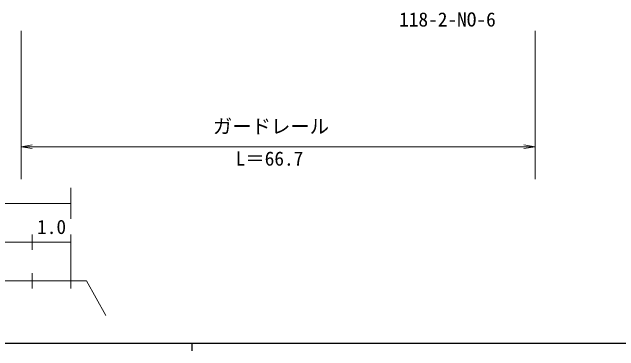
# Model space of a CAD drawing. Units: millimetres, scale not verified. Extents: x 40000 to 680000, y 20000 to 380000.
# Drawn here: x 144794 to 223102, y 204000 to 247765 of the extents above; entities that cross this region are included whole.
import ezdxf
from ezdxf.enums import TextEntityAlignment as Align

# ---------------------------------------------------------------- set-up
doc = ezdxf.new("R2010")
doc.units = ezdxf.units.MM
doc.header["$LTSCALE"] = 1000
for name, color, linetype, lineweight in [('M-STR-HTXT', 7, 'Continuous', 13), ('M-STR-STR3', 7, 'Continuous', 13), ('M-STR-STRC', 7, 'Continuous', 13), ('M-TTL-BAND', 7, 'Continuous', 25)]:
    doc.layers.add(name, color=color, linetype=linetype, lineweight=lineweight)
doc.styles.add('ＭＳ ゴシック', font='')
doc.styles.get('ＭＳ ゴシック').set_extended_font_data('MS Gothic')

# ---------------------------------------------------------------- blocks, each defined once
blk = doc.blocks.new('open_arrow')
at = {"color": 0, "linetype": 'Continuous', "lineweight": -2}
blk.add_lwpolyline([(7.5, 1.25), (0, 0), (7.5, -1.25)], dxfattribs=at)

msp = doc.modelspace()

# ---------------------------------------------------------------- linework, layer by layer
at = {"layer": 'M-STR-HTXT'}
for p, q in [((152390, 225054), (152390, 221054)), ((104890, 223054), (152390, 223054)), ((147390, 219054), (147390, 217054)), ((152390, 219054), (152390, 217054)), ((133640, 218054), (147390, 218054)), ((147390, 218054), (152390, 218054)), ((152390, 217054), (152390, 212046)), ((147390, 214054), (147390, 212054)), ((102890, 213054), (154390, 213054)), ((154390, 213054), (156890, 208554))]:
    msp.add_line(p, q, dxfattribs=at)
at = {"layer": 'M-STR-STR3'}
for p, q in [((145950, 226183), (145950, 245333)), ((212296, 226183), (212296, 245333)), ((145950, 230378), (212296, 230378))]:
    msp.add_line(p, q, dxfattribs=at)
at = {"layer": 'M-TTL-BAND'}
for p, q in [((40000, 205000), (579000, 205000)), ((168000, 205000), (168000, 204000))]:
    msp.add_line(p, q, dxfattribs=at)

# ---------------------------------------------------------------- block references
at = {"layer": 'M-STR-STR3', "xscale": 193, "yscale": 193}
msp.add_blockref('open_arrow', (145950, 230378), dxfattribs=at)
at = {"layer": 'M-STR-STR3', "xscale": 193, "yscale": 193, "rotation": 180}
msp.add_blockref('open_arrow', (212296, 230378), dxfattribs=at)

# ---------------------------------------------------------------- texts
at = {"layer": 'M-STR-HTXT', "style": 'ＭＳ ゴシック'}
msp.add_text('1.0', height=1833, dxfattribs=at).set_placement((148015, 218554), align=Align.BOTTOM_LEFT)
at = {"layer": 'M-STR-STR3', "style": 'ＭＳ ゴシック'}
for s, p in [('ガードレール', (170697, 233925)), ('L＝66.7', (173644, 229762))]:
    msp.add_text(s, height=1833, dxfattribs=at).set_placement(p, align=Align.TOP_LEFT)
at = {"layer": 'M-STR-STRC', "style": 'ＭＳ ゴシック'}
msp.add_text('118-2-NO-6', height=1833, dxfattribs=at).set_placement((194742, 245352), align=Align.BOTTOM_LEFT)

doc.saveas('drawing.dxf')
